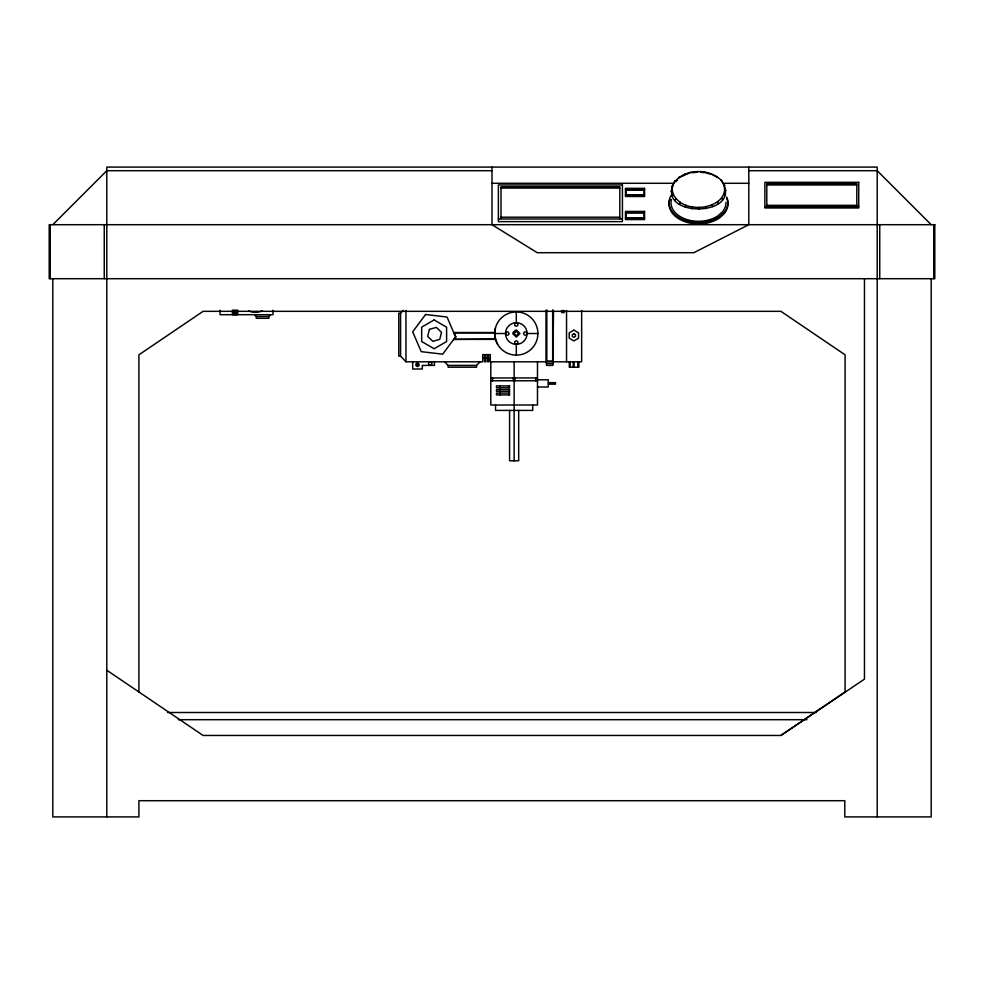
<?xml version="1.0" encoding="UTF-8"?>
<svg xmlns="http://www.w3.org/2000/svg" width="984" height="984" viewBox="0 0 984 984"><rect width="100%" height="100%" fill="white"/><g stroke="black" fill="none" stroke-linecap="round" stroke-linejoin="round"><path stroke-width="1.48" d="M691.961 208.842L692.219 206.8C680.116 206.099 665.774 192.643 675.307 180.835C651.789 218.989 746.721 217.759 721.063 180.133L724.888 185.533M495.087 339.037L453.71 339.382L495.555 339.382L494.841 332.518M494.706 333.514L495.444 327.93M692.219 206.8C705.786 209.85 729.033 201.671 723.843 184.414M685.27 207.083L685.786 205.115M546.083 361.804L546.637 365.408L552.934 365.408L553.488 310.513M679.477 204.217L680.227 202.36M691.076 172.262L678.603 177.883C691.1 168.498 711.112 169.482 721.985 181.081M674.975 200.428L675.91 198.719M505.505 333.514L506.403 331.965L508.199 331.965L509.109 333.514L508.199 335.077L506.403 335.077L505.505 333.514L494.349 333.514M527.104 333.514A10.799 10.799 0 0 1 510.905 342.875A10.799 10.799 0 0 1 510.905 324.166A10.799 10.799 0 0 1 527.104 333.514L526.206 335.077L524.398 335.077L523.5 333.514L524.398 331.965L526.206 331.965L527.104 333.514L537.904 333.514A21.599 21.599 0 0 0 505.505 314.818A21.599 21.599 0 0 0 505.505 352.223A21.599 21.599 0 0 0 537.904 333.514M562.541 310.415L562.541 311.78L563.734 311.104L563.34 310.415M564.742 311.104L563.844 312.654L562.036 312.654L561.138 311.104M672.084 195.976L673.117 194.438M454.399 339.037L455.986 336.922L453.71 332.518L495.112 332.518M670.977 191.167L672.072 189.826M684.2 174.832L684.766 174.143M254.696 314.695L256.295 316.504L256.295 318.299L268.89 318.299L268.89 316.504L270.489 314.695M671.764 186.333L672.81 185.189M581.642 310.513L581.642 361.804L490.266 361.804L490.303 354.609L488.507 354.609L488.507 361.804L487.449 361.804L487.461 354.609L485.653 354.609L485.653 361.804L484.534 361.804L484.485 354.609L482.689 354.609L482.689 361.804L405.962 361.804L400.562 356.097L400.562 313.207L403.256 310.354M52.804 224.696L106.801 170.699L492 170.699M444.522 361.804L448.126 365.408L448.126 367.204L476.527 367.204L476.527 365.408L480.118 361.804M546.809 309.825L546.809 360.993L545.997 361.804L545.997 310.513M674.36 181.806L679.39 177.071M675.86 181.646L677.619 180.023M106.801 670.227L203.098 735.454L780.902 735.454L845.096 691.949L845.096 354.83L780.902 311.325L203.098 311.325L138.904 354.83L138.904 691.949M780.902 735.454L864.469 679.132L864.469 278.706M516.305 322.715L514.743 323.625L514.743 325.421L516.305 326.319L517.867 325.421L517.867 323.625L516.305 322.715L516.305 311.916M516.305 344.314L517.867 343.416L517.867 341.62L516.305 340.722L514.743 341.62L514.743 343.416L516.305 344.314L516.305 355.126M692.195 172.729L697.865 172.138M748.799 170.699L877.199 170.699L931.196 224.696M492 183.295L673.905 183.295M722.809 183.295L748.799 183.295M766.794 184.967L856.806 184.967M501.004 188.067L619.797 188.067M625.48 189.678L644.569 189.678M626.021 190.047L644.028 190.047M626.021 194.82L644.028 194.82L644.028 188.731L626.021 188.731L626.021 196.148M625.48 195.189L644.569 195.189M766.794 205.336L856.806 205.336M764.875 206.702L858.724 206.702M626.021 213.11L644.028 213.11M501.004 217.206L619.797 217.206M626.021 217.87L644.028 217.87L644.028 211.781L626.021 211.781L626.021 219.198L644.028 219.198M625.492 218.239L644.557 218.239M498.371 218.989L622.429 218.989M400.562 313.207L398.766 313.207L398.766 356.097L400.562 356.097M256.295 316.504L268.89 316.504M454.239 332.863L494.448 332.863M482.689 358.213L484.534 358.213M485.653 358.213L487.449 358.213M488.507 358.213L490.266 358.213L490.266 361.804M546.809 360.993L552.664 360.993L553.488 361.804M546.637 363.613L552.934 363.613M448.126 365.408L476.527 365.408M490.795 378.004L537.485 377.918M537.485 379.812L548.285 379.812L548.285 387.007L537.485 387.007M490.795 380.747L515.038 380.747L515.038 378.004M490.795 380.783L492.59 380.783L492.59 378.004M537.485 380.783L513.242 380.783L513.242 378.004M548.285 382.653L555.493 382.653L555.493 384.166L548.285 384.166M509.798 385.9L496.489 385.9L496.489 387.696L509.798 387.696M509.798 389.504L496.489 389.504L496.489 391.3L509.798 391.3M509.798 393.096L496.489 393.096L496.489 394.904L509.798 394.904M167.538 712.502L816.166 712.502M178.288 719.698L806.941 719.698M700.719 172.348L704.999 172.655L704.741 172.052M706.34 173.012L711.703 174.414L711.174 173.738M712.859 174.992L717.496 177.292L716.746 176.493M724.9 189.026L725.983 190.33M724.15 193.663L725.208 195.164M721.653 198.018L722.6 199.703M717.582 201.794L718.357 203.627M495.444 339.111L497.596 344.314M712.207 204.709L712.76 206.665M705.885 206.603L706.192 208.633M699.071 207.317L699.095 209.371M933.742 224.696L933.742 278.706M931.196 278.706L931.196 816.904L844.801 816.904L844.801 800.705L138.904 800.705L138.904 816.904L52.804 816.904L52.804 278.706M879.745 224.696L879.745 278.706M877.199 816.904L877.199 167.095L106.801 167.095L106.801 816.904M856.806 206.615L856.806 183.7L766.794 183.7L766.794 206.615M748.799 167.095L748.799 224.696L693.855 252.703L537.252 252.703L492 224.696L492 167.095M619.797 218.534L619.797 186.739L501.004 186.739L501.004 218.534M578.887 361.804L578.887 367.204L569.293 367.204L569.293 361.804M578.112 361.804L578.112 367.204M577.989 361.804L577.989 367.204M574.09 361.804L574.09 367.204M573.192 361.804L573.192 367.204M570.068 361.804L570.191 367.204M566.538 310.513L566.538 361.804M552.664 309.825L552.664 360.993M537.485 361.804L537.485 405.014L490.795 405.014L490.795 361.804M535.69 377.918L535.69 380.783M532.738 405.014L532.738 410.414L495.542 410.414L495.542 405.014M518.691 410.414L518.691 460.807L509.589 460.807L509.589 410.414M514.14 361.804L514.14 460.807M508.962 385.9L508.962 387.696M508.962 389.504L508.962 391.3M508.962 393.096L508.962 394.904M500.093 385.9L500.093 387.696M500.093 389.504L500.093 391.3M500.093 393.096L500.093 394.904M434.424 361.804L434.424 365.408L422.321 365.408L422.321 369.012L412.69 369.012L412.69 361.804M405.962 310.513L405.962 361.804M273.011 310.206L273.011 314.695L220.047 314.695L220.047 310.206M237.71 310.206L237.71 314.695M236.959 310.206L236.959 314.695M236.197 310.206L236.197 314.695M235.447 310.206L235.447 314.695M234.684 310.206L234.684 314.695M233.934 310.206L233.934 314.695M233.171 310.206L233.171 314.695M232.421 310.206L232.421 314.695M104.255 224.696L104.255 278.706M50.258 224.696L50.258 278.706M726.745 198.411A29.434 19.938 0 0 1 724.298 213.577L719.759 217.772A29.434 19.938 0 0 1 684.335 221.474A29.434 19.938 0 0 1 669.883 199.272M725.983 202.261A27.503 18.622 0 0 1 722.6 211.621L718.357 215.545A27.503 18.622 0 0 1 686.057 219.284A27.503 18.622 0 0 1 671.395 199.445M726.745 197.083A29.434 19.938 0 0 1 724.298 212.249L719.759 216.443A29.434 19.938 0 0 1 682.675 219.493A29.434 19.938 0 0 1 671.039 195.459M262.211 310.821A16.199 16.199 0 0 1 248.509 310.821M429.381 329.394L427.671 336.38L432.874 341.362L439.786 339.345L441.496 332.358L436.293 327.377L429.381 329.394M429.332 362.038L428.434 363.6L429.332 365.162L431.127 365.162L432.037 363.6L431.127 362.038L429.332 362.038M513.599 331.965L512.701 333.514L516.305 337.118L519.909 333.514L516.305 329.923L514.743 330.821L514.743 331.965L513.599 331.965M425.592 314.499L412.677 331.817L421.226 351.657L442.677 354.178L455.592 336.872L447.043 317.032L425.592 314.499M434.128 319.948L421.669 327.143L421.669 341.546L434.128 348.742L446.601 341.546L446.601 327.143L434.128 319.948M417.474 362.973L415.912 363.871L415.912 365.667L417.474 366.577L419.024 365.667L419.024 363.871L417.474 362.973M417.474 363.871L416.687 364.326L417.474 365.667L418.249 365.224L417.474 363.871M573.881 330.12L569.207 332.826L569.207 338.225L573.881 340.919L578.555 338.225L578.555 332.826L573.881 330.12M573.881 333.724L572.319 334.622L572.319 336.417L573.881 337.327L575.443 336.417L575.443 334.622L573.881 333.724M858.724 182.335L764.875 182.335L764.875 207.968L858.724 207.968L858.724 182.335M622.429 184.967L498.371 184.967L498.371 221.634L622.429 221.634L622.429 184.967M644.569 188.362L625.48 188.362L625.48 196.505L644.569 196.505L644.569 188.362M644.557 211.412L625.492 211.412L625.492 219.567L644.557 219.567L644.557 211.412M934.8 224.696L49.2 224.696L49.2 278.706L934.8 278.706L934.8 224.696M515.026 334.794A1.796 1.796 0 0 0 518.039 333.982A1.796 1.796 0 0 0 515.837 331.78A1.796 1.796 0 0 0 515.026 334.794"/></g></svg>
